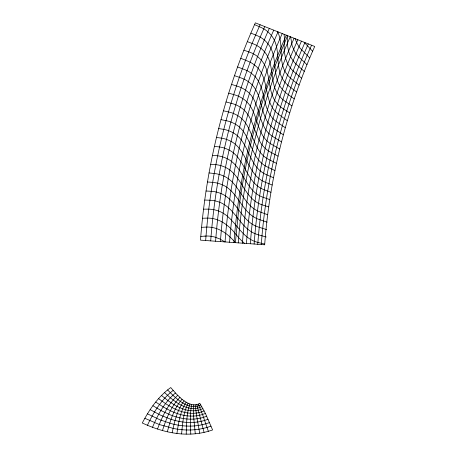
<?xml version="1.0" encoding="UTF-8"?>
<svg xmlns="http://www.w3.org/2000/svg" width="457" height="457" viewBox="0 0 457 457"><rect width="100%" height="100%" fill="white"/><g stroke="black" fill="none" stroke-linecap="round" stroke-linejoin="round"><path stroke-width="0.69" d="M186.222 434.139C186.53 424.05 186.502 413.625 189.929 403.999A14.755 13.836 3.3 0 0 191.734 404.536A11.996 11.254 3.3 0 0 193.482 404.811A10.311 9.671 3.3 0 0 195.156 404.828A9.517 8.923 3.3 0 0 196.773 404.588A9.728 9.123 3.3 0 0 198.321 404.091A10.18 9.546 3.3 0 0 199.806 403.331L205.393 413.408L212.596 429.94A71.081 66.665 3.3 0 1 208.363 431.282A70.629 66.242 3.3 0 1 204.068 432.373A70.412 66.037 3.3 0 1 199.703 433.202A71.195 66.773 3.3 0 1 195.276 433.773A72.806 68.282 3.3 0 1 190.78 434.087A75.296 70.618 3.3 0 1 186.222 434.139A78.695 73.805 3.3 0 1 181.6 433.933A82.734 77.593 3.3 0 1 177.499 433.544C165.263 432.082 153.432 428.163 142.287 422.999C149.353 409.541 158.242 396.522 170.735 387.553L176.014 393.608L180.966 398.373A48.705 45.683 3.3 0 0 182.046 399.269A40.467 37.954 3.3 0 0 184.114 400.84A31.35 29.402 3.3 0 0 186.119 402.154A24.198 22.696 3.3 0 0 188.055 403.205A18.748 17.583 3.3 0 0 189.929 403.999M181.6 433.933C182.572 423.542 183.348 412.705 188.055 403.205M193.482 404.811L193.568 416.059L195.276 433.773M176.916 433.47C178.556 422.742 180.235 411.506 186.119 402.149M172.163 432.75C174.5 421.657 177.145 410.055 184.114 400.84M191.734 404.531C189.689 414.231 190.426 424.256 190.78 434.087M167.348 431.774C170.398 420.291 174.066 408.369 182.046 399.269M162.464 430.534C166.262 418.658 170.969 406.456 179.915 397.447M157.516 429.037C162.098 416.761 167.85 404.319 177.716 395.356M152.507 427.284C157.888 414.602 164.697 401.949 175.454 393.014M147.428 425.267C153.643 412.197 161.498 399.349 173.129 390.415M200.794 236.435L205.004 236.109M201.588 227.323L206.021 227.1A26.466 24.821 3.3 0 1 213.819 227.797C222.57 229.842 229.745 235.898 235.361 242.667L238.674 209.917L240.988 193.614A701.952 658.354 3.3 0 1 269.196 81.809L274.914 66.288L287.584 35.675C286.847 44.015 287.727 52.995 292.611 60.044A26.375 24.735 3.3 0 0 296.536 64.488L304.265 71.418M202.514 218.229L207.164 218.12A26.466 24.821 3.3 0 1 214.944 219.023C223.622 221.297 230.619 227.546 236.029 234.464M203.565 209.14L208.449 209.157A26.466 24.821 3.3 0 1 216.195 210.271C234.39 214.91 239.251 237.72 257.491 242.296A26.826 25.158 3.3 0 0 258.473 242.564L264.723 244.112M204.742 200.069L209.854 200.223A26.466 24.821 3.3 0 1 217.566 201.548C235.612 206.661 239.794 229.603 257.879 234.658A26.826 25.158 3.3 0 0 258.856 234.949L266.197 236.983M206.05 191.009L211.402 191.312A26.466 24.821 3.3 0 1 219.069 192.843C236.949 198.435 240.439 221.485 258.359 227.02A26.826 25.158 3.3 0 0 259.33 227.34L266.602 229.568M210.671 164.292L214.779 164.56A26.329 24.689 3.3 0 1 223.039 166.371C241.964 172.963 243.015 198.892 262.375 204.902A26.357 24.724 3.3 0 0 263.352 205.227L268.722 206.89M207.484 181.96L213.076 182.434A26.466 24.821 3.3 0 1 220.697 184.165C238.394 190.232 241.193 213.373 258.936 219.383A26.826 25.158 3.3 0 0 259.89 219.726L267.099 222.153M212.482 155.317L216.852 155.717A26.329 24.689 3.3 0 1 225.055 157.751C243.775 164.846 244.032 190.798 263.203 197.321A26.357 24.724 3.3 0 0 264.169 197.67L269.784 199.578M209.049 172.929L214.881 173.58A26.466 24.821 3.3 0 1 222.45 175.517C239.954 182.057 242.05 205.262 259.599 211.745A26.826 25.158 3.3 0 0 260.547 212.111L267.676 214.733M214.419 146.366L219.057 146.914A26.329 24.689 3.3 0 1 227.192 149.165C245.689 156.762 245.163 182.703 264.123 189.741A26.357 24.724 3.3 0 0 265.077 190.112L270.944 192.288M216.487 137.437L221.382 138.151A26.329 24.689 3.3 0 1 229.454 140.619C247.711 148.708 246.397 174.62 265.134 182.16A26.357 24.724 3.3 0 0 266.083 182.56L272.189 185.011M218.68 128.526L223.844 129.422A26.329 24.689 3.3 0 1 231.836 132.107C249.842 140.682 247.734 166.542 266.242 174.585A26.357 24.724 3.3 0 0 267.174 175.008L273.526 177.762M220.999 119.643L226.432 120.739A26.329 24.689 3.3 0 1 234.338 123.636C252.081 132.69 249.185 158.476 267.436 167.011A26.357 24.724 3.3 0 0 268.356 167.462L274.948 170.535M223.444 110.783L229.151 112.096A26.329 24.689 3.3 0 1 236.966 115.204C254.429 124.738 250.733 150.422 268.727 159.447A26.357 24.724 3.3 0 0 269.636 159.921L276.456 163.338M226.021 101.957L231.99 103.499A26.329 24.689 3.3 0 1 239.708 106.818C256.88 116.821 252.395 142.378 270.116 151.884A26.357 24.724 3.3 0 0 271.001 152.387L278.056 156.163M228.717 93.159L234.955 94.953A26.329 24.689 3.3 0 1 242.57 98.478C259.439 108.937 254.166 134.352 271.589 144.338A26.357 24.724 3.3 0 0 272.463 144.858L279.741 149.022M231.545 84.385L238.046 86.447A26.329 24.689 3.3 0 1 245.552 90.172C262.101 101.094 256.046 126.332 273.16 136.786A26.357 24.724 3.3 0 0 274.017 137.334L281.518 141.899M243.884 50.201L249.402 52.092A26.363 24.724 3.3 0 1 259.799 58.576C272.978 71.035 265.408 92.577 278.593 105.041M234.498 75.651L241.256 77.998A26.329 24.689 3.3 0 1 248.648 81.923C264.86 93.291 258.028 118.329 274.828 129.251A26.357 24.724 3.3 0 0 275.674 129.817L283.374 134.804M247.665 41.764L253.121 43.798A26.363 24.724 3.3 0 1 263.318 50.556C276.119 63.38 267.882 84.676 280.684 97.501A26.375 24.735 3.3 0 0 285.242 101.374L291.943 105.87M237.571 66.945L244.592 69.595A26.329 24.689 3.3 0 1 251.864 73.72C267.728 85.528 260.119 110.343 276.588 121.722A26.357 24.724 3.3 0 0 277.416 122.31L285.317 127.749M250.87 33.104L256.96 35.56A26.363 24.724 3.3 0 1 266.951 42.592C279.364 55.771 270.464 76.799 282.877 89.978A26.375 24.735 3.3 0 0 287.31 93.971L294.239 98.906M240.776 58.273L248.048 61.249A26.329 24.689 3.3 0 1 255.189 65.568C270.698 77.81 262.318 102.379 278.444 114.204A26.357 24.724 3.3 0 0 279.25 114.816L287.344 120.728M254.56 24.615L260.924 27.391A26.363 24.724 3.3 0 1 270.693 34.686C282.706 48.208 273.155 68.944 285.162 82.471A26.375 24.735 3.3 0 0 289.475 86.579L296.627 91.977M144.84 418.292L159.247 424.507L173.626 428.506A79.461 74.525 3.3 0 0 177.545 429.18A74.457 69.83 3.3 0 0 181.955 429.7A70.087 65.734 3.3 0 0 186.302 429.963A66.671 62.529 3.3 0 0 190.586 429.968A64.174 60.187 3.3 0 0 194.802 429.711A62.563 58.679 3.3 0 0 198.955 429.203A61.775 57.942 3.3 0 0 203.045 428.432A61.998 58.148 3.3 0 0 207.067 427.404A62.443 58.565 3.3 0 0 211.025 426.113M147.462 413.842L159.916 419.783L171.358 423.645A77.073 72.286 3.3 0 0 174.037 424.302A71.88 67.413 3.3 0 0 178.236 425.141A66.448 62.318 3.3 0 0 182.372 425.724A62.043 58.188 3.3 0 0 186.445 426.044A58.616 54.971 3.3 0 0 190.455 426.107A56.108 52.624 3.3 0 0 194.396 425.913A54.497 51.11 3.3 0 0 198.275 425.461A53.709 50.373 3.3 0 0 202.091 424.747A53.932 50.578 3.3 0 0 205.839 423.776A54.377 51.001 3.3 0 0 209.517 422.548M150.142 409.649L160.27 415.036L169.547 418.801A76.393 71.652 3.3 0 0 171.078 419.309A71.166 66.745 3.3 0 0 175.065 420.463A64.523 60.513 3.3 0 0 178.995 421.365A59.016 55.354 3.3 0 0 182.857 422.005A54.577 51.184 3.3 0 0 186.656 422.382A51.127 47.951 3.3 0 0 190.386 422.508A48.608 45.591 3.3 0 0 194.054 422.371A46.997 44.078 3.3 0 0 197.658 421.977A46.208 43.335 3.3 0 0 201.194 421.325A46.425 43.541 3.3 0 0 204.667 420.411A46.877 43.963 3.3 0 0 208.078 419.246M289.721 112.868L283.26 108.789A26.375 24.735 3.3 0 1 278.593 105.041M152.889 405.719L161.875 410.986L170.073 414.773A70.938 66.533 3.3 0 0 172.449 415.67A64.54 60.53 3.3 0 0 176.168 416.887A57.759 54.172 3.3 0 0 179.818 417.847A52.172 48.933 3.3 0 0 183.406 418.543A47.677 44.717 3.3 0 0 186.93 418.983A44.203 41.456 3.3 0 0 190.386 419.166A41.673 39.085 3.3 0 0 193.779 419.086A40.056 37.571 3.3 0 0 197.11 418.749A39.268 36.828 3.3 0 0 200.372 418.155A39.491 37.034 3.3 0 0 203.571 417.304A39.936 37.457 3.3 0 0 206.701 416.196M224.918 241.913L219.891 238.988L214.761 237.057A26.712 25.049 3.3 0 0 205.004 236.098M155.7 402.046L163.617 407.181L170.815 410.963A66.265 62.152 3.3 0 0 173.888 412.294A58.559 54.926 3.3 0 0 177.327 413.568A51.618 48.408 3.3 0 0 180.704 414.585A45.917 43.067 3.3 0 0 184.017 415.339A41.359 38.794 3.3 0 0 187.267 415.841A37.851 35.497 3.3 0 0 190.449 416.081A35.309 33.115 3.3 0 0 193.568 416.059A33.687 31.596 3.3 0 0 196.619 415.784A32.898 30.853 3.3 0 0 199.606 415.247A33.115 31.059 3.3 0 0 202.531 414.459A33.567 31.482 3.3 0 0 205.393 413.408M158.579 398.63L165.914 403.891L172.557 407.787A61.249 57.445 3.3 0 0 175.391 409.169A53.263 49.956 3.3 0 0 178.556 410.506A46.106 43.238 3.3 0 0 181.657 411.58A40.267 37.765 3.3 0 0 184.697 412.397A35.623 33.412 3.3 0 0 187.667 412.957A32.07 30.076 3.3 0 0 190.575 413.254A29.505 27.671 3.3 0 0 193.42 413.294A27.877 26.146 3.3 0 0 196.196 413.077A27.089 25.409 3.3 0 0 198.909 412.602A27.306 25.609 3.3 0 0 201.56 411.866A27.757 26.032 3.3 0 0 204.142 410.872M299.095 85.082L291.737 79.198A26.375 24.735 3.3 0 1 287.556 74.977C277.051 62.603 284.483 45.334 277.559 31.687M301.637 78.227L294.091 71.835A26.375 24.735 3.3 0 1 290.035 67.499C284.94 60.587 283.786 51.635 284.265 43.272A60.992 57.205 3.3 0 0 284.088 34.269M161.521 395.471L168.267 400.858L174.363 404.873A57.051 53.509 3.3 0 0 176.956 406.307A48.693 45.671 3.3 0 0 179.847 407.701A41.256 38.691 3.3 0 0 182.674 408.838A35.229 33.041 3.3 0 0 185.439 409.712A30.476 28.585 3.3 0 0 188.135 410.329A26.86 25.192 3.3 0 0 190.769 410.683A24.272 22.764 3.3 0 0 193.34 410.786A22.639 21.233 3.3 0 0 195.842 410.626A21.85 20.491 3.3 0 0 198.281 410.209A22.067 20.696 3.3 0 0 200.652 409.535A22.513 21.119 3.3 0 0 202.959 408.598M306.967 64.648L299.072 57.154A26.415 24.775 3.3 0 1 295.125 52.355L292.16 45.889L290.652 36.891M164.526 392.574L170.695 398.087L176.236 402.217A53.789 50.447 3.3 0 0 178.59 403.708A44.935 42.147 3.3 0 0 181.206 405.159A37.114 34.812 3.3 0 0 183.76 406.347A30.842 28.922 3.3 0 0 186.245 407.284A25.929 24.318 3.3 0 0 188.667 407.958A22.233 20.851 3.3 0 0 191.026 408.375A19.611 18.389 3.3 0 0 193.322 408.535A17.96 16.846 3.3 0 0 195.55 408.438A17.172 16.104 3.3 0 0 197.71 408.078A17.389 16.309 3.3 0 0 199.812 407.461A17.84 16.732 3.3 0 0 201.845 406.587M301.706 49.842L309.749 57.925M312.605 51.247L304.185 42.273M167.599 389.935L173.18 395.568L178.47 400.046A50.938 47.774 3.3 0 0 180.287 401.36A42.118 39.502 3.3 0 0 182.629 402.868A33.767 31.67 3.3 0 0 184.902 404.119A27.134 25.449 3.3 0 0 187.119 405.113A22.01 20.639 3.3 0 0 189.267 405.85A18.194 17.063 3.3 0 0 191.352 406.324A15.515 14.55 3.3 0 0 193.368 406.541A13.853 12.99 3.3 0 0 195.322 406.502A13.059 12.248 3.3 0 0 197.213 406.204A13.276 12.448 3.3 0 0 199.035 405.645A13.727 12.876 3.3 0 0 200.794 404.828M198.321 404.091L202.531 414.459L208.363 431.282M196.773 404.588L204.068 432.373M199.703 433.202L196.619 415.784L195.156 404.828M254.109 244.027A683.158 640.725 3.3 0 1 304.933 42.57M229.58 242.25A707.756 663.793 3.3 0 1 282.232 33.544M233.978 242.57A703.34 659.657 3.3 0 1 286.305 35.166M238.257 242.878A699.05 655.629 3.3 0 1 290.264 36.737M242.41 243.181A694.886 651.728 3.3 0 1 294.108 38.268M246.437 243.472A690.853 647.94 3.3 0 1 297.833 39.748M250.333 243.752A686.94 644.273 3.3 0 1 301.443 41.181M220.394 241.587A716.964 672.43 3.3 0 1 273.732 30.168M225.05 241.924A712.297 668.054 3.3 0 1 278.039 31.881M205.667 240.525A731.726 686.277 3.3 0 1 260.107 24.747M210.7 240.885A726.681 681.541 3.3 0 1 264.763 26.603M215.607 241.239A721.757 676.931 3.3 0 1 269.304 28.408M257.754 244.289A679.502 637.298 3.3 0 1 308.309 43.912M261.278 244.541A675.972 633.985 3.3 0 1 311.571 45.209M301.649 49.887A28.054 26.312 3.3 0 1 295.262 38.702M244.541 243.381A57.056 53.509 3.3 0 1 236.075 234.435M264.672 244.786L200.509 240.148A736.901 691.133 3.3 0 1 255.332 22.85L314.713 46.46A672.567 630.791 3.3 0 0 264.672 244.786"/></g></svg>
